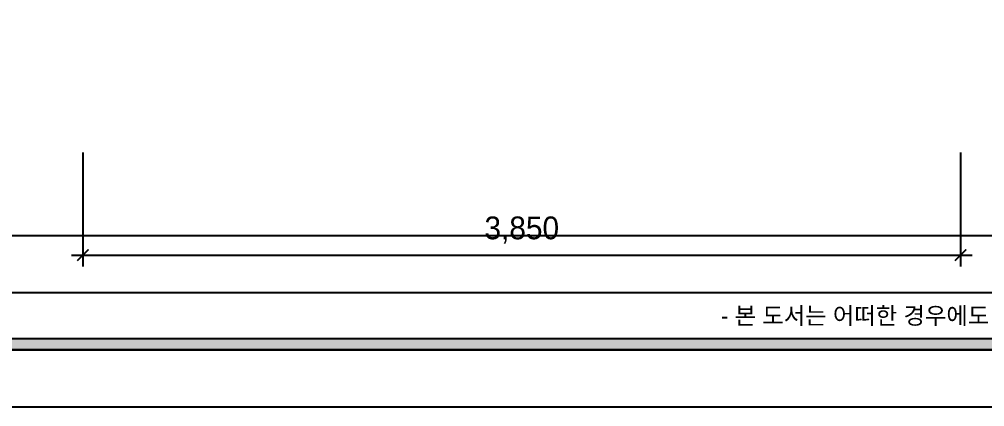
# Model space of a CAD drawing. Header units: inches. Extents: x 262342 to 305842, y 10210 to 38486.
# Drawn here: x 287326 to 291561, y 23136 to 24837 of the extents above; entities that cross this region are included whole.
import ezdxf
from ezdxf.enums import TextEntityAlignment as Align

# ---------------------------------------------------------------- set-up
doc = ezdxf.new("R2010")
doc.units = ezdxf.units.IN
doc.header["$LTSCALE"] = 50
doc.header["$MEASUREMENT"] = 0
for name, color, linetype in [('07-DIM', 5, 'Continuous'), ('FORM(YOURNAME)-1', 1, 'Continuous'), ('FORM(YOURNAME)-11', 1, 'Continuous')]:
    doc.layers.add(name, color=color, linetype=linetype)
doc.styles.add('HY 울릉도 L', font='')
doc.styles.add('YOURNAME', font='HY울릉도M.TTF')
doc.styles.get('HY 울릉도 L').set_extended_font_data('HY울릉도L')
doc.dimstyles.new('50', dxfattribs={"dimscale": 50, "dimtxt": 2, "dimasz": 1, "dimexe": 1, "dimexo": 1, "dimgap": 1, "dimtad": 1, "dimdec": 0, "dimrnd": 0.05, "dimdsep": 46, "dimlunit": 6, "dimtxsty": 'HY 울릉도 L', "dimblk": 'ARCHTICK', "dimcen": 2.5, "dimdle": 1, "dimclrd": 133, "dimclre": 133, "dimclrt": 30, "dimadec": 0, "dimazin": 0, "dimtfac": 1, "dimtdec": 0, "dimtix": 1, "dimtmove": 2, "dimatfit": 3, "dimldrblk": 'ARCHTICK', "dimfxl": 1, "dimlwd": -1, "dimlwe": -1, "dimarcsym": 0})

# ---------------------------------------------------------------- blocks, each defined once
blk = doc.blocks.new('FORM-ELEVATION')
at = {"layer": 'FORM(YOURNAME)-11'}
h = blk.add_hatch(color=256, dxfattribs=at)
h.dxf.hatch_style = 1
h.paths.add_polyline_path([(-10309, 35708), (71691, 35708), (71691, 35508), (-10309, 35508)])
h.paths.add_polyline_path([(-10309, -21492), (71691, -21492), (71691, -21692), (-10309, -21692)])
at = {"layer": 'Defpoints', "color": 158}
blk.add_line((62481, -20692), (-10309, -20692), dxfattribs=at)
for points in [[(-10309, -21692), (71691, -21692), (71691, 35708), (-10309, 35708)], [(-8309, 33708), (61071, 33708), (61071, -19692), (-8309, -19692)]]:
    blk.add_lwpolyline(points, close=True, dxfattribs=at)
at = {"layer": 'FORM(YOURNAME)-11', "color": 250}
blk.add_lwpolyline([(-11309, -22692), (72691, -22692), (72691, 36708), (-11309, 36708)], close=True, dxfattribs=at)
at = {"layer": 'FORM(YOURNAME)-11'}
blk.add_lwpolyline([(-10309, -21492), (71691, -21492), (71691, -21692), (-10309, -21692)], close=True, dxfattribs=at)
at = {"layer": 'FORM(YOURNAME)-11', "color": 1, "style": 'YOURNAME'}
blk.add_text("- 본 도서는 어떠한 경우에도 무단으로 도용할 수 없으며 도용시 '지적재산권' 보호에 관한 법률에 의거, 법적 분쟁이 발생합니다.  또한 본 도서에 관한 모든 저작권은 당사에 있습니다. -", height=300, dxfattribs=at).set_placement((28146, -21092), align=Align.MIDDLE_CENTER)
at = {"layer": 'FORM(YOURNAME)-11', "color": 3, "style": 'YOURNAME'}
for tag, height, p in [('1', 450, (71041, -1219)), ('2', 450, (71041, -1863)), ('3', 450, (71041, -3150)), ('4', 450, (71041, -5081)), ('5', 515, (71041, -7398)), ('6', 515, (71041, -9650)), ('7', 515, (71041, -11903)), ('8', 515, (71041, -14155)), ('9', 515, (71041, -16408)), ('10', 515, (66791, -18596)), ('11', 515, (71041, -18660)), ('12', 515, (66791, -20848)), ('13', 515, (71041, -20848))]:
    blk.add_attdef(tag, text='', height=height, dxfattribs=at).set_placement(p, align=Align.MIDDLE_RIGHT)
blk = doc.blocks.new('_ArchTick')
at = {"color": 0, "linetype": 'ByBlock', "const_width": 0.15}
blk.add_lwpolyline([(-0.5, -0.5), (0.5, 0.5)], dxfattribs=at)
blk = doc.blocks.new('*D1219')
at = {"layer": '07-DIM', "color": 133}
for p, q in [((287605, 24252), (287605, 23752)), ((291455, 24252), (291455, 23752)), ((287555, 23802), (291505, 23802))]:
    blk.add_line(p, q, dxfattribs=at)
at = {"layer": 'Defpoints', "color": 0}
for p in [(287605, 24302), (291455, 24302), (291455, 23802)]:
    blk.add_point(p, dxfattribs=at)
at = {"layer": '07-DIM', "color": 133, "xscale": 50, "yscale": 50, "zscale": 50, "rotation": 180}
blk.add_blockref('_ArchTick', (287605, 23802), dxfattribs=at)
at = {"layer": '07-DIM', "color": 133, "xscale": 50, "yscale": 50, "zscale": 50}
blk.add_blockref('_ArchTick', (291455, 23802), dxfattribs=at)
at = {"layer": '07-DIM', "color": 30, "insert": (289530, 23912), "char_height": 100, "attachment_point": 5, "style": 'HY 울릉도 L'}
blk.add_mtext('3,850', dxfattribs=at)

msp = doc.modelspace()

# ---------------------------------------------------------------- block references
at = {"layer": 'FORM(YOURNAME)-1', "xscale": 0.2500000000000001, "yscale": 0.2500000000000001, "zscale": 0.2500000000000001}
msp.add_blockref('FORM-ELEVATION', (287168.6, 28809), dxfattribs=at)

# ---------------------------------------------------------------- dimensions: what is measured, and where the dimension line sits
at = {"layer": '07-DIM'}
dim = msp.add_linear_dim(base=(291455, 23802), p1=(287605, 24302), p2=(291455, 24302), dimstyle='50', dxfattribs=at)
dim.commit()
dim.dimension.update_dxf_attribs({"geometry": '*D1219', "text_midpoint": (289530, 23912)})

doc.saveas('drawing.dxf')
